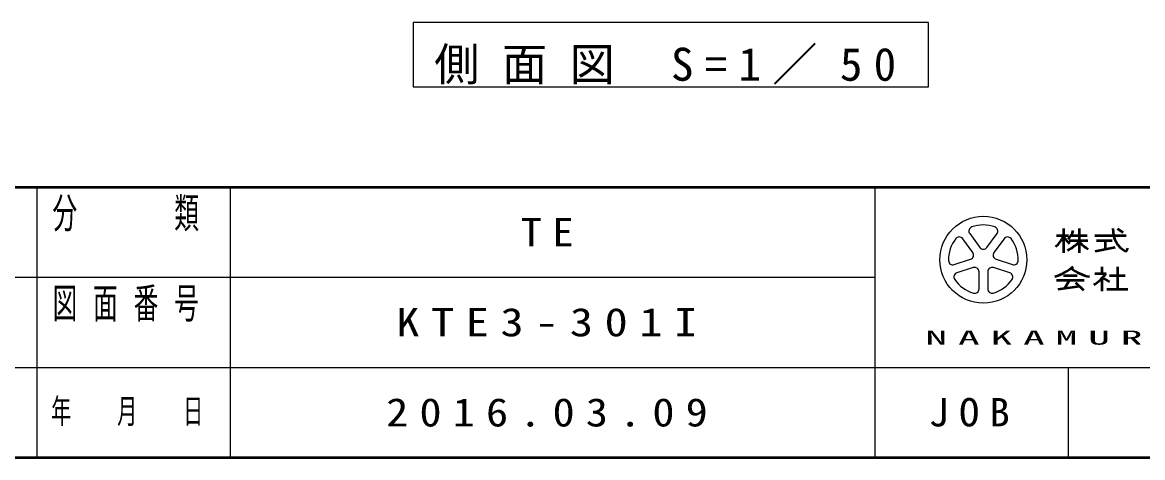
# Model space of a CAD drawing. Units: millimetres at full size, with parts at other scales. Extents: x -19540 to 0, y -3096 to 13350.
# Drawn here: x -6807 to -2461, y 0 to 1690 of the extents above; entities that cross this region are included whole.
import ezdxf

# ---------------------------------------------------------------- set-up
doc = ezdxf.new("R2010")
doc.units = ezdxf.units.MM
doc.layers.add('A3図枠', color=7, linetype='Continuous', lineweight=25)
doc.layers.add('補助', color=2, linetype='Continuous', lineweight=25)
doc.layers.add('図面プロファイル', color=7, linetype='Continuous')
doc.styles.add('ＭＳ ゴシック', font='')
doc.styles.get('ＭＳ ゴシック').set_extended_font_data('MS Gothic')

msp = doc.modelspace()

# ---------------------------------------------------------------- linework, layer by layer
at = {"layer": 'A3図枠', "lineweight": 50}
for p, q in [((-19250, 1050), (0, 1050)), ((-2768.049, 889.665), (-2768.049, 795.165)), ((-2707.299, 889.665), (-2707.299, 795.165)), ((-2535.928, 873.347), (-2557.985, 888.051)), ((-2795.049, 862.665), (-2747.799, 862.665)), ((-2745.774, 842.415), (-2673.549, 842.415)), ((-2738.429, 862.665), (-2676.249, 862.665)), ((-2646.549, 862.665), (-2525.049, 862.665)), ((-2639.799, 842.415), (-2579.049, 842.415)), ((-2606.049, 842.415), (-2606.049, 808.665)), ((-2644.432, 800.988), (-2567.666, 816.342)), ((-2619.549, 741.165), (-2619.549, 714.165)), ((-2558.799, 741.165), (-2558.799, 653.415)), ((-2768.049, 707.415), (-2714.049, 707.415)), ((-2646.549, 714.165), (-2602.559, 714.165)), ((-2619.549, 695.495), (-2619.549, 646.665)), ((-2617.024, 698.023), (-2589.807, 682.31)), ((-2589.174, 707.415), (-2528.424, 707.415)), ((-2795.049, 689.19), (-2687.049, 689.19)), ((-2788.252, 653.374), (-2705.629, 665.177)), ((-2744.96, 689.19), (-2764.436, 656.776)), ((-2720.799, 680.347), (-2690.492, 650.04)), ((-2599.299, 653.415), (-2518.299, 653.415)), ((-19250, 0), (0, 0))]:
    msp.add_line(p, q, dxfattribs=at)
at = {"layer": 'A3図枠', "color": 211}
for p, q in [((-6750, 1050), (-6750, 0)), ((-3500, 1050), (-3500, 0)), ((-9375, 700), (-3500, 700)), ((-12125, 350), (0, 350))]:
    msp.add_line(p, q, dxfattribs=at)
at = {"layer": 'A3図枠'}
for p, q in [((-6000, 1050), (-6000, 0)), ((-3131.435, 869.665), (-3092.202, 815.665)), ((-3064.897, 815.665), (-3025.664, 869.666)), ((-3119.506, 795.827), (-3158.739, 849.828)), ((-2998.359, 849.828), (-3037.593, 795.827)), ((-3191.424, 749.233), (-3127.943, 769.86)), ((-3029.155, 769.86), (-2965.674, 749.233)), ((-3117.514, 737.761), (-3180.995, 717.135)), ((-3095.424, 654.964), (-3095.424, 721.712)), ((-3061.674, 721.712), (-3061.674, 654.964)), ((-2976.103, 717.135), (-3039.585, 737.761)), ((-2750, 350), (-2750, 0))]:
    msp.add_line(p, q, dxfattribs=at)
msp.add_circle((-3078.549, 768.165), 168.75, dxfattribs=at)
for centre, radius, start, end in [((-3117.783, 879.584), 16.875, 109.39847, 215.99997), ((-3078.549, 768.165), 135, 70.60155, 109.39847), ((-3039.316, 879.584), 16.875, 324, 70.60155), ((-3078.549, 768.165), 135, 142.60154, 181.39846), ((-3172.391, 839.909), 16.875, 35.99999, 142.60154), ((-2984.707, 839.909), 16.875, 37.39846, 143.99995), ((-3078.549, 768.165), 135, 358.60155, 37.39847), ((-3133.158, 785.909), 16.875, 287.99998, 35.99999), ((-3078.549, 825.584), 16.875, 215.99998, 324), ((-3023.941, 785.909), 16.875, 143.99996, 251.99999), ((-3196.639, 765.282), 16.875, 181.39848, 287.99997), ((-2960.459, 765.282), 16.875, 252.00001, 358.60156), ((-3175.78, 701.086), 16.875, 107.99999, 214.60154), ((-3112.299, 721.712), 16.875, 359.99997, 107.99999), ((-3044.799, 721.712), 16.875, 71.99997, 179.99999), ((-2981.318, 701.086), 16.875, 325.39847, 71.99996), ((-3078.549, 768.165), 135, 214.60156, 253.39848), ((-3112.299, 654.964), 16.875, 253.39847, 359.99997), ((-3044.799, 654.964), 16.875, 179.99999, 286.60154), ((-3078.549, 768.165), 135, 286.60155, 325.39847)]:
    msp.add_arc(centre, radius, start, end, dxfattribs=at)
at = {"layer": 'A3図枠', "lineweight": 50}
for centre, radius, start, end in [((-2800.112, 902.353), 73.348, 313.72108, 343.54317), ((-2478.15, 884.716), 97.642, 177.09472, 240.51891), ((-2873.305, 904.208), 114.231, 311.36185, 337.13638), ((-2669.16, 921.361), 117.257, 212.50346, 230.00631), ((-2818.678, 940.915), 151.703, 295.86917, 317.23866), ((-2595.921, 940.915), 151.703, 222.76131, 240.10806), ((-2576.985, 840.225), 64.959, 321.42112, 334.8249), ((-2844.901, 862.84), 166.015, 285.11261, 313.40619), ((-2638.502, 859.683), 159.6, 231.17281, 259.75506), ((-2782.999, 861.307), 232.829, 304.87257, 320.80411)]:
    msp.add_arc(centre, radius, start, end, dxfattribs=at)
at = {"layer": '補助'}
msp.add_lwpolyline([(-5290.98, 1689.617), (-5290.98, 1439.617), (-3290.98, 1439.617), (-3290.98, 1689.617)], close=True, dxfattribs=at)

# ---------------------------------------------------------------- texts
at = {"layer": 'A3図枠', "color": 4, "style": 'ＭＳ ゴシック'}
for s, insert, char_height, attachment_point in [('\\T1.64;\\W0.6;分\u3000\u3000類', (-6375, 1008.333), 117.3, 2), ('\\T1.64;\\W0.6;図面番号', (-6375, 658.333), 117.3, 2), ('\\T1.5;\\W2.25;NAKAMURA\\~MFG.CORPORATION', (-3303.143, 437.5), 54.99, 7), ('\\T1.64;\\W0.6;年\u3000月\u3000日', (-6375, 175), 95.31, 5), ('\\T1.5;\\W1.05;JOB', (-3113.807, 175.253), 110, 5)]:
    msp.add_mtext(s, dxfattribs=dict(at, insert=insert, char_height=char_height, attachment_point=attachment_point))
at = {"layer": '図面プロファイル', "char_height": 110, "attachment_point": 5, "style": 'ＭＳ ゴシック'}
for s, insert in [('\\T1.5;\\W1.1;TE', (-4750, 875)), ('\\T1.5;\\W1.2;KTE3-301I', (-4750, 525)), ('\\T1.5;\\W1.15;2016.03.09', (-4750, 175))]:
    msp.add_mtext(s, dxfattribs=dict(at, insert=insert))
at = {"layer": '補助', "insert": (-4290.98, 1447.951), "char_height": 128.3, "attachment_point": 8, "style": 'ＭＳ ゴシック'}
msp.add_mtext('\\T1.5;側面図\\~S=1／50', dxfattribs=at)

doc.saveas('drawing.dxf')
